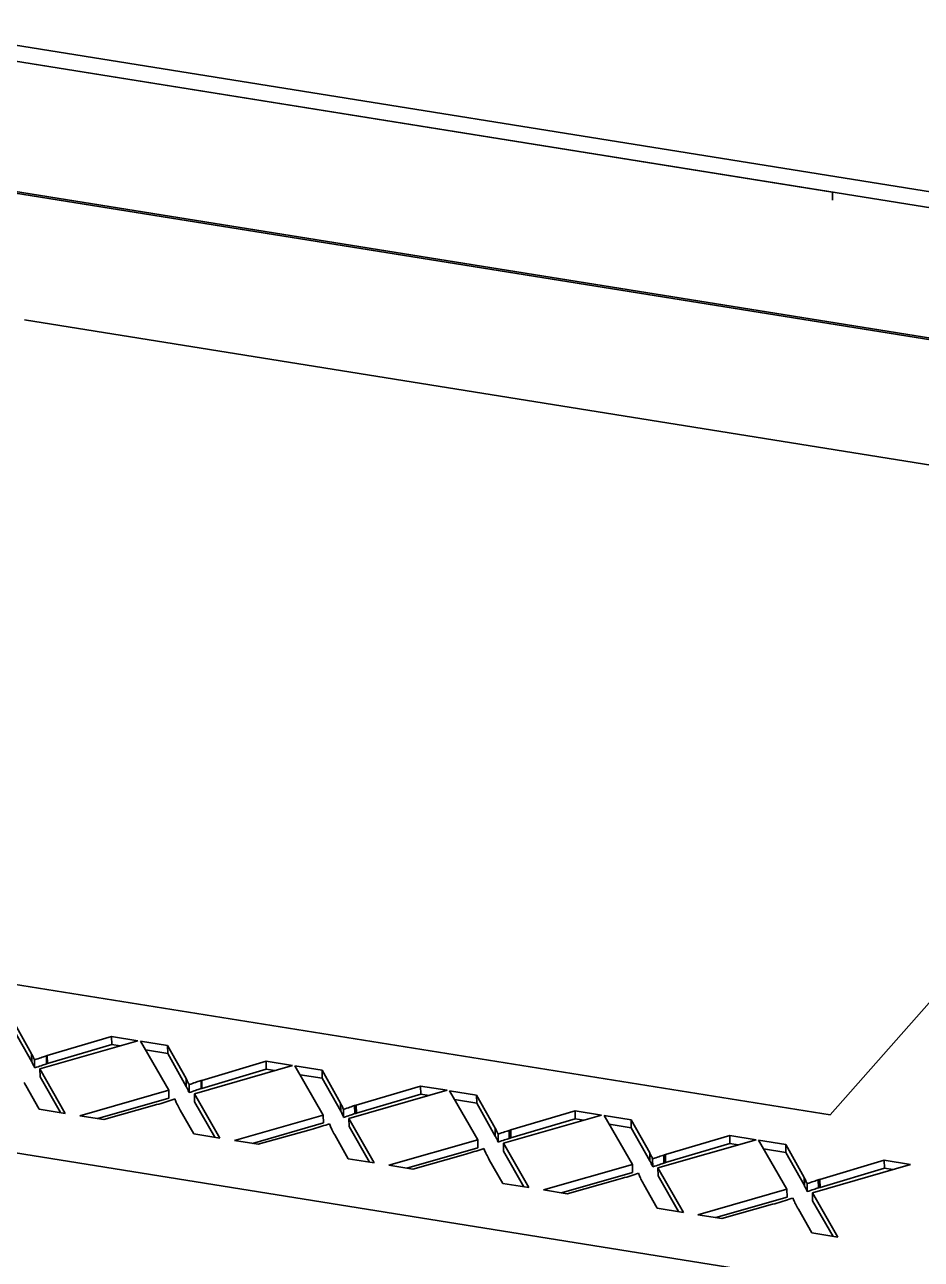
# Model space of a CAD drawing. Extents: x -1051 to 2563, y -231 to 775.
# Drawn here: x -279.89 to -274.86, y 553.15 to 560.08 of the extents above; entities that cross this region are included whole.
import ezdxf

# ---------------------------------------------------------------- set-up
doc = ezdxf.new("R2010")
doc.units = 0

msp = doc.modelspace()

# ---------------------------------------------------------------- linework, layer by layer
at = {"color": 7, "lineweight": 35, "ltscale": 0.282774}
for p, q in [((-280.6603, 560.0793), (-269.4918, 558.2898)), ((-274.2374, 552.8325), (-285.4059, 554.6219))]:
    msp.add_line(p, q, dxfattribs=at)
at = {"color": 7, "lineweight": 35, "ltscale": 0.282773}
msp.add_line((-269.4904, 558.2001), (-280.6589, 559.9895), dxfattribs=at)
at = {"color": 7, "lineweight": 35, "ltscale": 0.134317}
msp.add_line((-275.3539, 559.1395), (-280.6589, 559.9895), dxfattribs=at)
at = {"color": 7, "lineweight": 35, "ltscale": 0.353467}
for p, q in [((-282.6029, 559.5692), (-268.6422, 557.3325)), ((-282.6027, 559.5602), (-268.6421, 557.3235))]:
    msp.add_line(p, q, dxfattribs=at)
at = {"color": 7, "lineweight": 35, "ltscale": 0.001123}
for p, q in [((-275.3539, 559.1395), (-275.3532, 559.0946)), ((-279.3997, 554.3993), (-279.399, 554.3544)), ((-278.5325, 554.2604), (-278.5318, 554.2155)), ((-279.0787, 554.0979), (-279.078, 554.053)), ((-278.9654, 554.1294), (-278.9647, 554.0845)), ((-278.8979, 554.152), (-278.8972, 554.1071)), ((-278.8935, 554.1534), (-278.8928, 554.1085)), ((-278.1143, 554.0247), (-278.1136, 553.9797)), ((-277.351, 554.071), (-277.3503, 554.0261)), ((-278.0981, 553.9905), (-278.0974, 553.9456)), ((-278.0307, 554.0131), (-278.03, 553.9681)), ((-278.0263, 554.0144), (-278.0256, 553.9695)), ((-278.0678, 553.9395), (-278.067, 553.8945)), ((-276.4838, 553.9321), (-276.4831, 553.8872)), ((-277.1686, 553.8725), (-277.1679, 553.8276)), ((-277.1591, 553.8755), (-277.1584, 553.8306)), ((-275.9308, 553.8435), (-275.9301, 553.7986)), ((-277.2005, 553.8005), (-277.1998, 553.7556)), ((-276.3799, 553.7468), (-276.3792, 553.7018)), ((-276.477, 553.681), (-276.4763, 553.6361)), ((-276.3014, 553.7335), (-276.3007, 553.6886)), ((-275.0636, 553.7046), (-275.0629, 553.6597)), ((-275.6098, 553.5421), (-275.6091, 553.4972)), ((-275.4965, 553.5736), (-275.4958, 553.5287)), ((-275.4341, 553.5946), (-275.4334, 553.5497)), ((-275.4291, 553.5962), (-275.4284, 553.5513))]:
    msp.add_line(p, q, dxfattribs=at)
at = {"color": 7, "lineweight": 35, "ltscale": 0.187622}
msp.add_line((-279.8889, 558.422), (-272.4785, 557.2347), dxfattribs=at)
at = {"color": 7, "lineweight": 35, "ltscale": 0.110498}
msp.add_line((-272.4439, 557.274), (-275.3679, 553.9594), dxfattribs=at)
at = {"color": 7, "lineweight": 35, "ltscale": 0.188516}
msp.add_line((-275.3679, 553.9594), (-282.8135, 555.1523), dxfattribs=at)
at = {"color": 7, "lineweight": 35, "ltscale": 0.005312}
for p, q in [((-279.9527, 554.4879), (-279.8488, 554.3026)), ((-279.0854, 554.3489), (-278.9816, 554.1636)), ((-279.0847, 554.3041), (-278.9809, 554.1187)), ((-278.2175, 554.1651), (-278.1136, 553.9797)), ((-277.351, 554.071), (-277.2471, 553.8857)), ((-276.4838, 553.9321), (-276.3799, 553.7468)), ((-276.4831, 553.8872), (-276.3792, 553.7018)), ((-275.6165, 553.7932), (-275.5127, 553.6078)), ((-275.6158, 553.7483), (-275.512, 553.5629))]:
    msp.add_line(p, q, dxfattribs=at)
at = {"color": 7, "lineweight": 35, "ltscale": 0.005311}
for p, q in [((-279.952, 554.443), (-279.8481, 554.2577)), ((-277.3503, 554.0261), (-277.2464, 553.8408))]:
    msp.add_line(p, q, dxfattribs=at)
at = {"color": 7, "lineweight": 35, "ltscale": 0.014319}
for p, q in [((-279.2518, 554.3756), (-279.8022, 554.2173)), ((-278.3846, 554.2366), (-278.935, 554.0784)), ((-277.5173, 554.0977), (-278.0678, 553.9395)), ((-275.7829, 553.8198), (-276.3333, 553.6616)), ((-274.9156, 553.6808), (-275.4661, 553.5226))]:
    msp.add_line(p, q, dxfattribs=at)
at = {"color": 7, "lineweight": 35, "ltscale": 0.009414}
for p, q in [((-279.7607, 554.2923), (-279.3997, 554.3993)), ((-278.8935, 554.1534), (-278.5325, 554.2604)), ((-278.8928, 554.1085), (-278.5318, 554.2155)), ((-278.0263, 554.0144), (-277.6653, 554.1214)), ((-278.0256, 553.9695), (-277.6646, 554.0765)), ((-277.1584, 553.8306), (-276.7973, 553.9376)), ((-276.2918, 553.7365), (-275.9308, 553.8435)), ((-276.2911, 553.6917), (-275.9301, 553.7986)), ((-275.4239, 553.5527), (-275.0629, 553.6597))]:
    msp.add_line(p, q, dxfattribs=at)
at = {"color": 7, "lineweight": 35, "ltscale": 0.003745}
for p, q in [((-279.3997, 554.3993), (-279.2518, 554.3756)), ((-278.5325, 554.2604), (-278.3846, 554.2366)), ((-277.6653, 554.1214), (-277.5173, 554.0977)), ((-275.0636, 553.7046), (-274.9156, 553.6808))]:
    msp.add_line(p, q, dxfattribs=at)
at = {"color": 7, "lineweight": 35, "ltscale": 0.007953}
for p, q in [((-279.0787, 554.0979), (-279.2378, 554.3734)), ((-278.2115, 553.9589), (-278.3706, 554.2344)), ((-275.6098, 553.5421), (-275.7689, 553.8176))]:
    msp.add_line(p, q, dxfattribs=at)
at = {"color": 7, "lineweight": 35, "ltscale": 0.003858}
for p, q in [((-279.2378, 554.3734), (-279.0854, 554.3489)), ((-278.3706, 554.2344), (-278.2182, 554.21)), ((-277.5034, 554.0955), (-277.351, 554.071)), ((-276.6361, 553.9565), (-276.4838, 553.9321)), ((-275.7689, 553.8176), (-275.6165, 553.7932))]:
    msp.add_line(p, q, dxfattribs=at)
at = {"color": 7, "lineweight": 35, "ltscale": 9.11098e-05}
for p, q in [((-279.8488, 554.3026), (-279.8471, 554.2993)), ((-279.8471, 554.2993), (-279.8454, 554.2961)), ((-279.8481, 554.2577), (-279.8464, 554.2545)), ((-279.8464, 554.2545), (-279.8447, 554.2512)), ((-278.9799, 554.1604), (-278.9782, 554.1572)), ((-277.2454, 553.8825), (-277.2437, 553.8793)), ((-276.3799, 553.7468), (-276.3782, 553.7435)), ((-276.3782, 553.7435), (-276.3765, 553.7403)), ((-276.3775, 553.6987), (-276.3758, 553.6954)), ((-275.511, 553.6046), (-275.5093, 553.6014)), ((-275.512, 553.5629), (-275.5103, 553.5597)), ((-275.5103, 553.5597), (-275.5086, 553.5565))]:
    msp.add_line(p, q, dxfattribs=at)
at = {"color": 7, "lineweight": 35, "ltscale": 0.001122}
for p, q in [((-279.8488, 554.3026), (-279.8481, 554.2577)), ((-279.0854, 554.3489), (-279.0847, 554.3041)), ((-279.8326, 554.2683), (-279.8319, 554.2234)), ((-279.7652, 554.2909), (-279.7645, 554.246)), ((-279.7607, 554.2923), (-279.76, 554.2474)), ((-279.8022, 554.2173), (-279.8015, 554.1725)), ((-278.9816, 554.1636), (-278.9809, 554.1187)), ((-278.2182, 554.21), (-278.2175, 554.1651)), ((-277.6653, 554.1214), (-277.6646, 554.0765)), ((-278.935, 554.0784), (-278.9343, 554.0335)), ((-278.2115, 553.9589), (-278.2108, 553.9141)), ((-278.0358, 554.0114), (-278.0351, 553.9666)), ((-276.798, 553.9824), (-276.7973, 553.9376)), ((-277.2471, 553.8857), (-277.2464, 553.8408)), ((-277.3442, 553.8199), (-277.3435, 553.7751)), ((-277.2309, 553.8515), (-277.2302, 553.8066)), ((-277.1635, 553.8741), (-277.1628, 553.8292)), ((-275.6165, 553.7932), (-275.6158, 553.7483)), ((-276.3637, 553.7125), (-276.363, 553.6677)), ((-276.2963, 553.7351), (-276.2956, 553.6902)), ((-276.2918, 553.7365), (-276.2911, 553.6917)), ((-276.3333, 553.6616), (-276.3326, 553.6167)), ((-275.5127, 553.6078), (-275.512, 553.5629)), ((-275.4246, 553.5975), (-275.4239, 553.5527)), ((-275.4661, 553.5226), (-275.4654, 553.4777))]:
    msp.add_line(p, q, dxfattribs=at)
at = {"color": 7, "lineweight": 35, "ltscale": 9.21232e-05}
for p, q in [((-279.8454, 554.2961), (-279.8438, 554.2928)), ((-279.8447, 554.2512), (-279.8431, 554.2479)), ((-278.1126, 554.0215), (-278.111, 554.0182)), ((-277.2437, 553.8793), (-277.2421, 553.876)), ((-277.243, 553.8344), (-277.2414, 553.8311)), ((-276.3765, 553.7403), (-276.3749, 553.737)), ((-276.3758, 553.6954), (-276.3742, 553.6921)), ((-275.5093, 553.6014), (-275.5077, 553.5981)), ((-275.5086, 553.5565), (-275.507, 553.5532))]:
    msp.add_line(p, q, dxfattribs=at)
at = {"color": 7, "lineweight": 35, "ltscale": 0.009413}
for p, q in [((-279.76, 554.2474), (-279.399, 554.3544)), ((-277.1591, 553.8755), (-276.798, 553.9824))]:
    msp.add_line(p, q, dxfattribs=at)
at = {"color": 7, "lineweight": 35, "ltscale": 0.001195}
for p, q in [((-279.399, 554.3544), (-279.3518, 554.3468)), ((-278.5318, 554.2155), (-278.4846, 554.2079)), ((-277.6646, 554.0765), (-277.6173, 554.069)), ((-276.7973, 553.9376), (-276.7501, 553.93)), ((-275.9301, 553.7986), (-275.8829, 553.791)), ((-275.0629, 553.6597), (-275.0157, 553.6521))]:
    msp.add_line(p, q, dxfattribs=at)
at = {"color": 7, "lineweight": 35, "ltscale": 0.003154}
for p, q in [((-279.2093, 554.324), (-279.0847, 554.3041)), ((-278.3421, 554.1851), (-278.2175, 554.1651)), ((-277.4749, 554.0461), (-277.3503, 554.0261)), ((-276.6076, 553.9072), (-276.4831, 553.8872)), ((-275.7404, 553.7682), (-275.6158, 553.7483))]:
    msp.add_line(p, q, dxfattribs=at)
at = {"color": 7, "lineweight": 35, "ltscale": 9.34904e-05}
for p, q in [((-279.8438, 554.2928), (-279.8421, 554.2894)), ((-279.8431, 554.2479), (-279.8414, 554.2446)), ((-279.8421, 554.2894), (-279.8405, 554.2861)), ((-278.9742, 554.1056), (-278.9726, 554.1022)), ((-278.1077, 554.0115), (-278.106, 554.0082)), ((-277.2421, 553.876), (-277.2404, 553.8726)), ((-277.2414, 553.8311), (-277.2397, 553.8277)), ((-276.3749, 553.737), (-276.3732, 553.7336)), ((-276.3742, 553.6921), (-276.3725, 553.6888)), ((-275.5077, 553.5981), (-275.506, 553.5947)), ((-275.507, 553.5532), (-275.5053, 553.5498))]:
    msp.add_line(p, q, dxfattribs=at)
at = {"color": 7, "lineweight": 35, "ltscale": 9.48626e-05}
for p, q in [((-279.8414, 554.2446), (-279.8398, 554.2411)), ((-278.9749, 554.1505), (-278.9733, 554.1471)), ((-278.107, 553.9667), (-278.1053, 553.9633))]:
    msp.add_line(p, q, dxfattribs=at)
at = {"color": 7, "lineweight": 35, "ltscale": 9.5596e-05}
for p, q in [((-279.8405, 554.2861), (-279.8389, 554.2826)), ((-278.9709, 554.0988), (-278.9694, 554.0953)), ((-278.1044, 554.0047), (-278.1028, 554.0012)), ((-277.2372, 553.8658), (-277.2356, 553.8623)), ((-277.2365, 553.8209), (-277.2349, 553.8174)), ((-276.37, 553.7268), (-276.3684, 553.7233)), ((-276.3693, 553.6819), (-276.3677, 553.6785)), ((-275.5021, 553.543), (-275.5005, 553.5395))]:
    msp.add_line(p, q, dxfattribs=at)
at = {"color": 7, "lineweight": 35, "ltscale": 9.42099e-05}
for p, q in [((-279.8398, 554.2411), (-279.8382, 554.2377)), ((-278.9733, 554.1471), (-278.9717, 554.1437))]:
    msp.add_line(p, q, dxfattribs=at)
at = {"color": 7, "lineweight": 35, "ltscale": 9.59152e-05}
for p, q in [((-279.8389, 554.2826), (-279.8373, 554.2791)), ((-279.8382, 554.2377), (-279.8366, 554.2343)), ((-278.9726, 554.1022), (-278.9709, 554.0988)), ((-278.106, 554.0082), (-278.1044, 554.0047)), ((-277.2381, 553.8243), (-277.2365, 553.8209)), ((-276.3716, 553.7303), (-276.37, 553.7268)), ((-275.5037, 553.5464), (-275.5021, 553.543))]:
    msp.add_line(p, q, dxfattribs=at)
at = {"color": 7, "lineweight": 35, "ltscale": 9.69864e-05}
for p, q in [((-279.8373, 554.2791), (-279.8357, 554.2756)), ((-279.8366, 554.2343), (-279.835, 554.2307)), ((-278.9701, 554.1401), (-278.9685, 554.1366)), ((-278.9694, 554.0953), (-278.9678, 554.0917)), ((-278.1037, 553.9598), (-278.1021, 553.9563)), ((-278.1028, 554.0012), (-278.1013, 553.9977)), ((-278.1021, 553.9563), (-278.1006, 553.9528)), ((-277.2356, 553.8623), (-277.234, 553.8588)), ((-277.2349, 553.8174), (-277.2333, 553.8138)), ((-276.3684, 553.7233), (-276.3668, 553.7198)), ((-276.3677, 553.6785), (-276.3661, 553.6749)), ((-275.5028, 553.5879), (-275.5012, 553.5844)), ((-275.5012, 553.5844), (-275.4996, 553.5808)), ((-275.5005, 553.5395), (-275.4989, 553.5359)), ((-275.4996, 553.5808), (-275.498, 553.5773))]:
    msp.add_line(p, q, dxfattribs=at)
at = {"color": 7, "lineweight": 35, "ltscale": 9.80756e-05}
for p, q in [((-279.8357, 554.2756), (-279.8341, 554.272)), ((-279.835, 554.2307), (-279.8334, 554.2271)), ((-278.9678, 554.0917), (-278.9662, 554.0881)), ((-278.1013, 553.9977), (-278.0997, 553.9941)), ((-278.0997, 553.9941), (-278.0981, 553.9905)), ((-277.2333, 553.8138), (-277.2318, 553.8102)), ((-277.2325, 553.8551), (-277.2309, 553.8515)), ((-277.2318, 553.8102), (-277.2302, 553.8066)), ((-276.3645, 553.6713), (-276.363, 553.6677))]:
    msp.add_line(p, q, dxfattribs=at)
at = {"color": 7, "lineweight": 35, "ltscale": 9.94781e-05}
for p, q in [((-279.8341, 554.272), (-279.8326, 554.2683)), ((-279.8334, 554.2271), (-279.8319, 554.2234)), ((-278.9669, 554.1331), (-278.9654, 554.1294)), ((-278.9662, 554.0881), (-278.9647, 554.0845)), ((-278.099, 553.9492), (-278.0974, 553.9456)), ((-277.234, 553.8588), (-277.2325, 553.8551)), ((-275.498, 553.5773), (-275.4965, 553.5736)), ((-275.4973, 553.5323), (-275.4958, 553.5287))]:
    msp.add_line(p, q, dxfattribs=at)
at = {"color": 7, "lineweight": 35, "ltscale": 0.000262266}
for p, q in [((-279.8326, 554.2683), (-279.8227, 554.2717)), ((-279.8319, 554.2234), (-279.822, 554.2269)), ((-278.9654, 554.1294), (-278.9554, 554.1328)), ((-278.9647, 554.0845), (-278.9547, 554.0879)), ((-278.0974, 553.9456), (-278.0875, 553.949)), ((-277.2309, 553.8515), (-277.221, 553.8549)), ((-276.3637, 553.7125), (-276.3538, 553.7159))]:
    msp.add_line(p, q, dxfattribs=at)
at = {"color": 7, "lineweight": 35, "ltscale": 0.00024513}
msp.add_line((-279.8227, 554.2717), (-279.8134, 554.2749), dxfattribs=at)
at = {"color": 7, "lineweight": 35, "ltscale": 0.000245852}
for p, q in [((-279.822, 554.2269), (-279.8127, 554.23)), ((-278.9554, 554.1328), (-278.9461, 554.136)), ((-278.9547, 554.0879), (-278.9454, 554.0911)), ((-278.0875, 553.949), (-278.0782, 553.9521)), ((-277.221, 553.8549), (-277.2117, 553.8581)), ((-276.3538, 553.7159), (-276.3445, 553.7191)), ((-276.3531, 553.6711), (-276.3438, 553.6743)), ((-275.4866, 553.577), (-275.4773, 553.5802)), ((-275.4859, 553.5321), (-275.4766, 553.5353))]:
    msp.add_line(p, q, dxfattribs=at)
at = {"color": 7, "lineweight": 35, "ltscale": 0.000229934}
for p, q in [((-279.8134, 554.2749), (-279.8047, 554.2779)), ((-279.8127, 554.23), (-279.804, 554.233)), ((-278.9454, 554.0911), (-278.9367, 554.0941)), ((-277.2117, 553.8581), (-277.203, 553.8611)), ((-276.3445, 553.7191), (-276.3358, 553.7221)), ((-276.3438, 553.6743), (-276.3351, 553.6772)), ((-275.4766, 553.5353), (-275.4679, 553.5383))]:
    msp.add_line(p, q, dxfattribs=at)
at = {"color": 7, "lineweight": 35, "ltscale": 0.000214243}
msp.add_line((-279.8047, 554.2779), (-279.7966, 554.2806), dxfattribs=at)
at = {"color": 7, "lineweight": 35, "ltscale": 0.000213035}
for p, q in [((-279.804, 554.233), (-279.7959, 554.2357)), ((-277.203, 553.8611), (-277.1949, 553.8638)), ((-276.3351, 553.6772), (-276.327, 553.6799))]:
    msp.add_line(p, q, dxfattribs=at)
at = {"color": 7, "lineweight": 35, "ltscale": 0.000197112}
for p, q in [((-279.7966, 554.2806), (-279.7891, 554.2831)), ((-278.9294, 554.1417), (-278.9219, 554.1442)), ((-278.9286, 554.0968), (-278.9212, 554.0993)), ((-278.0621, 554.0027), (-278.0547, 554.0052)), ((-278.0614, 553.9578), (-278.054, 553.9603))]:
    msp.add_line(p, q, dxfattribs=at)
at = {"color": 7, "lineweight": 35, "ltscale": 0.000197601}
msp.add_line((-279.7959, 554.2357), (-279.7884, 554.2383), dxfattribs=at)
at = {"color": 7, "lineweight": 35, "ltscale": 0.000181432}
for p, q in [((-279.7891, 554.2831), (-279.7822, 554.2854)), ((-279.7884, 554.2383), (-279.7815, 554.2405)), ((-278.9212, 554.0993), (-278.9143, 554.1016))]:
    msp.add_line(p, q, dxfattribs=at)
at = {"color": 7, "lineweight": 35, "ltscale": 0.000164783}
msp.add_line((-279.7822, 554.2854), (-279.7759, 554.2875), dxfattribs=at)
at = {"color": 7, "lineweight": 35, "ltscale": 0.000165507}
for p, q in [((-279.7815, 554.2405), (-279.7752, 554.2426)), ((-278.915, 554.1465), (-278.9087, 554.1486)), ((-278.9143, 554.1016), (-278.908, 554.1036)), ((-278.0471, 553.9626), (-278.0408, 553.9647)), ((-276.3133, 553.7296), (-276.307, 553.7317)), ((-275.4461, 553.5907), (-275.4398, 553.5928)), ((-275.4454, 553.5458), (-275.4391, 553.5479))]:
    msp.add_line(p, q, dxfattribs=at)
at = {"color": 7, "lineweight": 35, "ltscale": 0.000149107}
for p, q in [((-279.7759, 554.2875), (-279.7703, 554.2893)), ((-278.9087, 554.1486), (-278.903, 554.1504)), ((-278.908, 554.1036), (-278.9023, 554.1055)), ((-278.0415, 554.0096), (-278.0358, 554.0114)), ((-278.0408, 553.9647), (-278.0351, 553.9666)), ((-277.1736, 553.8257), (-277.1679, 553.8276)), ((-276.307, 553.7317), (-276.3014, 553.7335)), ((-276.3063, 553.6868), (-276.3007, 553.6886)), ((-275.4398, 553.5928), (-275.4341, 553.5946)), ((-275.4391, 553.5479), (-275.4334, 553.5497))]:
    msp.add_line(p, q, dxfattribs=at)
at = {"color": 7, "lineweight": 35, "ltscale": 0.000148381}
msp.add_line((-279.7752, 554.2426), (-279.7696, 554.2444), dxfattribs=at)
at = {"color": 7, "lineweight": 35, "ltscale": 0.000133445}
for p, q in [((-279.7703, 554.2893), (-279.7652, 554.2909)), ((-279.7696, 554.2444), (-279.7645, 554.246))]:
    msp.add_line(p, q, dxfattribs=at)
at = {"color": 7, "lineweight": 35, "ltscale": 0.000116787}
for p, q in [((-279.7652, 554.2909), (-279.7607, 554.2923)), ((-279.7645, 554.246), (-279.76, 554.2474)), ((-278.8979, 554.152), (-278.8935, 554.1534)), ((-278.8972, 554.1071), (-278.8928, 554.1085)), ((-277.1635, 553.8741), (-277.1591, 553.8755)), ((-276.2963, 553.7351), (-276.2918, 553.7365)), ((-276.2956, 553.6902), (-276.2911, 553.6917))]:
    msp.add_line(p, q, dxfattribs=at)
at = {"color": 7, "lineweight": 35, "ltscale": 0.007177}
for p, q in [((-279.8022, 554.2173), (-279.6598, 553.9681)), ((-278.935, 554.0784), (-278.7926, 553.8291)), ((-278.0678, 553.9395), (-277.9254, 553.6902)), ((-277.2005, 553.8005), (-277.0581, 553.5513)), ((-276.3333, 553.6616), (-276.1909, 553.4123)), ((-275.4661, 553.5226), (-275.3237, 553.2733))]:
    msp.add_line(p, q, dxfattribs=at)
at = {"color": 7, "lineweight": 35, "ltscale": 0.005759}
for p, q in [((-279.8015, 554.1725), (-279.6873, 553.9725)), ((-276.3326, 553.6167), (-276.2184, 553.4167))]:
    msp.add_line(p, q, dxfattribs=at)
at = {"color": 7, "lineweight": 35, "ltscale": 8.97581e-05}
for p, q in [((-278.9816, 554.1636), (-278.9799, 554.1604)), ((-277.2471, 553.8857), (-277.2454, 553.8825)), ((-277.2464, 553.8408), (-277.2447, 553.8376)), ((-276.3792, 553.7018), (-276.3775, 553.6987)), ((-275.5127, 553.6078), (-275.511, 553.6046))]:
    msp.add_line(p, q, dxfattribs=at)
at = {"color": 7, "lineweight": 35, "ltscale": 9.24669e-05}
for p, q in [((-278.9782, 554.1572), (-278.9765, 554.1539)), ((-278.9775, 554.1122), (-278.9758, 554.1089)), ((-278.111, 554.0182), (-278.1093, 554.0149)), ((-278.1103, 553.9733), (-278.1086, 553.97)), ((-277.2447, 553.8376), (-277.243, 553.8344))]:
    msp.add_line(p, q, dxfattribs=at)
at = {"color": 7, "lineweight": 35, "ltscale": 0.00531}
msp.add_line((-278.2182, 554.21), (-278.1143, 554.0247), dxfattribs=at)
at = {"color": 7, "lineweight": 35, "ltscale": 0.000219201}
for p, q in [((-279.8861, 554.133), (-279.8903, 554.1407)), ((-279.0189, 553.9941), (-279.0231, 554.0018))]:
    msp.add_line(p, q, dxfattribs=at)
at = {"color": 7, "lineweight": 35, "ltscale": 0.00023224}
msp.add_line((-279.8816, 554.1249), (-279.8861, 554.133), dxfattribs=at)
at = {"color": 7, "lineweight": 35, "ltscale": 0.003825}
for p, q in [((-279.8065, 553.9916), (-279.8816, 554.1249)), ((-278.9392, 553.8527), (-279.0143, 553.986)), ((-276.3376, 553.4358), (-276.4127, 553.5691)), ((-275.4703, 553.2969), (-275.5455, 553.4302))]:
    msp.add_line(p, q, dxfattribs=at)
at = {"color": 7, "lineweight": 35, "ltscale": 0.012982}
for p, q in [((-279.5779, 553.955), (-279.0787, 554.0979)), ((-276.9762, 553.5381), (-276.477, 553.681)), ((-276.109, 553.3992), (-275.6098, 553.5421))]:
    msp.add_line(p, q, dxfattribs=at)
at = {"color": 7, "lineweight": 35, "ltscale": 9.14637e-05}
msp.add_line((-278.9809, 554.1187), (-278.9792, 554.1155), dxfattribs=at)
at = {"color": 7, "lineweight": 35, "ltscale": 9.07609e-05}
for p, q in [((-278.9792, 554.1155), (-278.9775, 554.1122)), ((-278.1119, 553.9766), (-278.1103, 553.9733))]:
    msp.add_line(p, q, dxfattribs=at)
at = {"color": 7, "lineweight": 35, "ltscale": 9.31568e-05}
for p, q in [((-278.9765, 554.1539), (-278.9749, 554.1505)), ((-278.9758, 554.1089), (-278.9742, 554.1056)), ((-278.1093, 554.0149), (-278.1077, 554.0115)), ((-278.1086, 553.97), (-278.107, 553.9667)), ((-277.2397, 553.8277), (-277.2381, 553.8243)), ((-276.3732, 553.7336), (-276.3716, 553.7303)), ((-275.5053, 553.5498), (-275.5037, 553.5464))]:
    msp.add_line(p, q, dxfattribs=at)
at = {"color": 7, "lineweight": 35, "ltscale": 9.7301e-05}
msp.add_line((-278.9717, 554.1437), (-278.9701, 554.1401), dxfattribs=at)
at = {"color": 7, "lineweight": 35, "ltscale": 9.66768e-05}
for p, q in [((-278.9685, 554.1366), (-278.9669, 554.1331)), ((-278.1006, 553.9528), (-278.099, 553.9492))]:
    msp.add_line(p, q, dxfattribs=at)
at = {"color": 7, "lineweight": 35, "ltscale": 0.000229442}
for p, q in [((-278.9461, 554.136), (-278.9374, 554.1389)), ((-278.0789, 553.9971), (-278.0702, 554)), ((-278.0782, 553.9521), (-278.0695, 553.9551)), ((-277.211, 553.8132), (-277.2023, 553.8162)), ((-275.4773, 553.5802), (-275.4686, 553.5831))]:
    msp.add_line(p, q, dxfattribs=at)
at = {"color": 7, "lineweight": 35, "ltscale": 0.000213521}
for p, q in [((-278.9374, 554.1389), (-278.9294, 554.1417)), ((-278.9367, 554.0941), (-278.9286, 554.0968)), ((-278.0702, 554), (-278.0621, 554.0027)), ((-278.0695, 553.9551), (-278.0614, 553.9578)), ((-277.2023, 553.8162), (-277.1942, 553.8189)), ((-276.3358, 553.7221), (-276.3277, 553.7249)), ((-275.4686, 553.5831), (-275.4605, 553.5859)), ((-275.4679, 553.5383), (-275.4598, 553.541))]:
    msp.add_line(p, q, dxfattribs=at)
at = {"color": 7, "lineweight": 35, "ltscale": 0.000181913}
for p, q in [((-278.9219, 554.1442), (-278.915, 554.1465)), ((-278.0547, 554.0052), (-278.0478, 554.0076)), ((-278.054, 553.9603), (-278.0471, 553.9626))]:
    msp.add_line(p, q, dxfattribs=at)
at = {"color": 7, "lineweight": 35, "ltscale": 0.000132716}
for p, q in [((-278.903, 554.1504), (-278.8979, 554.152)), ((-278.9023, 554.1055), (-278.8972, 554.1071)), ((-278.0351, 553.9666), (-278.03, 553.9681)), ((-277.1686, 553.8725), (-277.1635, 553.8741)), ((-276.3014, 553.7335), (-276.2963, 553.7351)), ((-275.4341, 553.5946), (-275.4291, 553.5962)), ((-275.4334, 553.5497), (-275.4284, 553.5513))]:
    msp.add_line(p, q, dxfattribs=at)
at = {"color": 7, "lineweight": 35, "ltscale": 0.007954}
for p, q in [((-277.3442, 553.8199), (-277.5034, 554.0955)), ((-276.477, 553.681), (-276.6361, 553.9565))]:
    msp.add_line(p, q, dxfattribs=at)
at = {"color": 7, "lineweight": 35, "ltscale": 0.010374}
for p, q in [((-279.4769, 553.9388), (-279.078, 554.053)), ((-278.6097, 553.7998), (-278.2108, 553.9141)), ((-277.7425, 553.6609), (-277.3435, 553.7751)), ((-276.8752, 553.522), (-276.4763, 553.6361)), ((-276.008, 553.383), (-275.6091, 553.4972))]:
    msp.add_line(p, q, dxfattribs=at)
at = {"color": 7, "lineweight": 35, "ltscale": 0.000329491}
msp.add_line((-279.147, 554.017), (-279.1597, 554.0134), dxfattribs=at)
at = {"color": 7, "lineweight": 35, "ltscale": 0.000323616}
for p, q in [((-279.1345, 554.0205), (-279.147, 554.017)), ((-276.5328, 553.6037), (-276.5453, 553.6002)), ((-275.6656, 553.4647), (-275.6781, 553.4612))]:
    msp.add_line(p, q, dxfattribs=at)
at = {"color": 7, "lineweight": 35, "ltscale": 0.000317749}
for p, q in [((-279.1223, 554.024), (-279.1345, 554.0205)), ((-278.2551, 553.8851), (-278.2673, 553.8816))]:
    msp.add_line(p, q, dxfattribs=at)
at = {"color": 7, "lineweight": 35, "ltscale": 0.000310868}
msp.add_line((-279.1104, 554.0276), (-279.1223, 554.024), dxfattribs=at)
at = {"color": 7, "lineweight": 35, "ltscale": 0.000304584}
for p, q in [((-279.0988, 554.0312), (-279.1104, 554.0276)), ((-278.2315, 553.8922), (-278.2432, 553.8887)), ((-277.3643, 553.7533), (-277.3759, 553.7498)), ((-276.4971, 553.6143), (-276.5087, 553.6108))]:
    msp.add_line(p, q, dxfattribs=at)
at = {"color": 7, "lineweight": 35, "ltscale": 0.000298749}
msp.add_line((-279.0873, 554.0347), (-279.0988, 554.0312), dxfattribs=at)
at = {"color": 7, "lineweight": 35, "ltscale": 0.000291739}
msp.add_line((-279.0762, 554.0382), (-279.0873, 554.0347), dxfattribs=at)
at = {"color": 7, "lineweight": 35, "ltscale": 0.000285661}
for p, q in [((-279.0653, 554.0417), (-279.0762, 554.0382)), ((-278.1981, 553.9028), (-278.209, 553.8993)), ((-277.3309, 553.7639), (-277.3418, 553.7604)), ((-276.4637, 553.6249), (-276.4745, 553.6214)), ((-275.5965, 553.486), (-275.6073, 553.4824))]:
    msp.add_line(p, q, dxfattribs=at)
at = {"color": 7, "lineweight": 35, "ltscale": 0.000279141}
for p, q in [((-279.0547, 554.0453), (-279.0653, 554.0417)), ((-278.1875, 553.9064), (-278.1981, 553.9028))]:
    msp.add_line(p, q, dxfattribs=at)
at = {"color": 7, "lineweight": 35, "ltscale": 0.000273359}
for p, q in [((-279.0444, 554.0488), (-279.0547, 554.0453)), ((-278.1772, 553.9099), (-278.1875, 553.9064)), ((-277.3099, 553.7709), (-277.3203, 553.7674)), ((-275.5755, 553.493), (-275.5858, 553.4895))]:
    msp.add_line(p, q, dxfattribs=at)
at = {"color": 7, "lineweight": 35, "ltscale": 0.000117495}
msp.add_line((-279.0429, 554.0444), (-279.0444, 554.0488), dxfattribs=at)
at = {"color": 7, "lineweight": 35, "ltscale": 0.000130105}
for p, q in [((-279.0411, 554.0395), (-279.0429, 554.0444)), ((-278.1739, 553.9005), (-278.1757, 553.9054)), ((-277.3067, 553.7616), (-277.3085, 553.7665)), ((-276.4395, 553.6226), (-276.4413, 553.6275))]:
    msp.add_line(p, q, dxfattribs=at)
at = {"color": 7, "lineweight": 35, "ltscale": 0.000143378}
for p, q in [((-279.0389, 554.0342), (-279.0411, 554.0395)), ((-277.3045, 553.7563), (-277.3067, 553.7616))]:
    msp.add_line(p, q, dxfattribs=at)
at = {"color": 7, "lineweight": 35, "ltscale": 0.000154779}
for p, q in [((-279.0365, 554.0285), (-279.0389, 554.0342)), ((-278.1693, 553.8896), (-278.1717, 553.8953)), ((-277.302, 553.7506), (-277.3045, 553.7563))]:
    msp.add_line(p, q, dxfattribs=at)
at = {"color": 7, "lineweight": 35, "ltscale": 0.000166896}
for p, q in [((-279.0336, 554.0225), (-279.0365, 554.0285)), ((-275.5647, 553.4667), (-275.5676, 553.4727))]:
    msp.add_line(p, q, dxfattribs=at)
at = {"color": 7, "lineweight": 35, "ltscale": 0.000181528}
for p, q in [((-279.0305, 554.0159), (-279.0336, 554.0225)), ((-275.5616, 553.4601), (-275.5647, 553.4667))]:
    msp.add_line(p, q, dxfattribs=at)
at = {"color": 7, "lineweight": 35, "ltscale": 0.005757}
for p, q in [((-278.9343, 554.0335), (-278.82, 553.8336)), ((-278.067, 553.8945), (-277.9528, 553.6946)), ((-277.1998, 553.7556), (-277.0856, 553.5557)), ((-275.4654, 553.4777), (-275.3511, 553.2778))]:
    msp.add_line(p, q, dxfattribs=at)
at = {"color": 7, "lineweight": 35, "ltscale": 9.01173e-05}
for p, q in [((-278.1143, 554.0247), (-278.1126, 554.0215)), ((-278.1136, 553.9797), (-278.1119, 553.9766))]:
    msp.add_line(p, q, dxfattribs=at)
at = {"color": 7, "lineweight": 35, "ltscale": 0.003713}
for p, q in [((-279.6598, 553.9681), (-279.8065, 553.9916)), ((-277.9254, 553.6902), (-278.072, 553.7137)), ((-276.1909, 553.4123), (-276.3376, 553.4358))]:
    msp.add_line(p, q, dxfattribs=at)
at = {"color": 7, "lineweight": 35, "ltscale": 0.003392}
msp.add_line((-279.4439, 553.9335), (-279.5779, 553.955), dxfattribs=at)
at = {"color": 7, "lineweight": 35, "ltscale": 0.007383}
for p, q in [((-279.1597, 554.0134), (-279.4439, 553.9335)), ((-278.2924, 553.8745), (-278.5767, 553.7946)), ((-275.6908, 553.4576), (-275.9751, 553.3777))]:
    msp.add_line(p, q, dxfattribs=at)
at = {"color": 7, "lineweight": 35, "ltscale": 0.000193463}
for p, q in [((-279.0269, 554.009), (-279.0305, 554.0159)), ((-278.1597, 553.8701), (-278.1632, 553.877)), ((-277.2925, 553.7311), (-277.296, 553.738)), ((-275.558, 553.4532), (-275.5616, 553.4601))]:
    msp.add_line(p, q, dxfattribs=at)
at = {"color": 7, "lineweight": 35, "ltscale": 0.000205456}
for p, q in [((-279.0231, 554.0018), (-279.0269, 554.009)), ((-275.5542, 553.446), (-275.558, 553.4532))]:
    msp.add_line(p, q, dxfattribs=at)
at = {"color": 7, "lineweight": 35, "ltscale": 0.000232611}
for p, q in [((-279.0143, 553.986), (-279.0189, 553.9941)), ((-277.2799, 553.7081), (-277.2845, 553.7162)), ((-276.4127, 553.5691), (-276.4172, 553.5772))]:
    msp.add_line(p, q, dxfattribs=at)
at = {"color": 7, "lineweight": 35, "ltscale": 0.012981}
for p, q in [((-278.7107, 553.816), (-278.2115, 553.9589)), ((-277.8434, 553.6771), (-277.3442, 553.8199))]:
    msp.add_line(p, q, dxfattribs=at)
at = {"color": 7, "lineweight": 35, "ltscale": 9.45337e-05}
for p, q in [((-278.1053, 553.9633), (-278.1037, 553.9598)), ((-277.2404, 553.8726), (-277.2388, 553.8692)), ((-277.2388, 553.8692), (-277.2372, 553.8658)), ((-276.3725, 553.6888), (-276.3709, 553.6854)), ((-276.3709, 553.6854), (-276.3693, 553.6819)), ((-275.506, 553.5947), (-275.5044, 553.5913)), ((-275.5044, 553.5913), (-275.5028, 553.5879))]:
    msp.add_line(p, q, dxfattribs=at)
at = {"color": 7, "lineweight": 35, "ltscale": 0.000261773}
for p, q in [((-278.0981, 553.9905), (-278.0882, 553.9938)), ((-277.2302, 553.8066), (-277.2203, 553.81))]:
    msp.add_line(p, q, dxfattribs=at)
at = {"color": 7, "lineweight": 35, "ltscale": 0.000246349}
for p, q in [((-278.0882, 553.9938), (-278.0789, 553.9971)), ((-277.2203, 553.81), (-277.211, 553.8132))]:
    msp.add_line(p, q, dxfattribs=at)
at = {"color": 7, "lineweight": 35, "ltscale": 0.000165035}
for p, q in [((-278.0478, 554.0076), (-278.0415, 554.0096)), ((-277.1805, 553.8686), (-277.1743, 553.8706)), ((-277.1798, 553.8237), (-277.1736, 553.8257)), ((-276.3126, 553.6848), (-276.3063, 553.6868))]:
    msp.add_line(p, q, dxfattribs=at)
at = {"color": 7, "lineweight": 35, "ltscale": 0.00013318}
for p, q in [((-278.0358, 554.0114), (-278.0307, 554.0131)), ((-277.1679, 553.8276), (-277.1628, 553.8292)), ((-276.3007, 553.6886), (-276.2956, 553.6902))]:
    msp.add_line(p, q, dxfattribs=at)
at = {"color": 7, "lineweight": 35, "ltscale": 0.000116338}
for p, q in [((-278.0307, 554.0131), (-278.0263, 554.0144)), ((-278.03, 553.9681), (-278.0256, 553.9695)), ((-277.1628, 553.8292), (-277.1584, 553.8306)), ((-275.4291, 553.5962), (-275.4246, 553.5975))]:
    msp.add_line(p, q, dxfattribs=at)
at = {"color": 7, "lineweight": 35, "ltscale": 0.014318}
msp.add_line((-276.6501, 553.9587), (-277.2005, 553.8005), dxfattribs=at)
at = {"color": 7, "lineweight": 35, "ltscale": 0.003746}
for p, q in [((-276.798, 553.9824), (-276.6501, 553.9587)), ((-275.9308, 553.8435), (-275.7829, 553.8198))]:
    msp.add_line(p, q, dxfattribs=at)
at = {"color": 7, "lineweight": 35, "ltscale": 0.000330226}
for p, q in [((-278.2797, 553.8781), (-278.2924, 553.8745)), ((-277.4125, 553.7391), (-277.4252, 553.7355)), ((-275.6781, 553.4612), (-275.6908, 553.4576))]:
    msp.add_line(p, q, dxfattribs=at)
at = {"color": 7, "lineweight": 35, "ltscale": 0.000322882}
msp.add_line((-278.2673, 553.8816), (-278.2797, 553.8781), dxfattribs=at)
at = {"color": 7, "lineweight": 35, "ltscale": 0.000311161}
for p, q in [((-278.2432, 553.8887), (-278.2551, 553.8851)), ((-277.3759, 553.7498), (-277.3879, 553.7462)), ((-276.5087, 553.6108), (-276.5207, 553.6072)), ((-275.6415, 553.4718), (-275.6534, 553.4683))]:
    msp.add_line(p, q, dxfattribs=at)
at = {"color": 7, "lineweight": 35, "ltscale": 0.00029802}
for p, q in [((-278.2201, 553.8958), (-278.2315, 553.8922)), ((-277.3529, 553.7568), (-277.3643, 553.7533)), ((-276.4857, 553.6179), (-276.4971, 553.6143))]:
    msp.add_line(p, q, dxfattribs=at)
at = {"color": 7, "lineweight": 35, "ltscale": 0.000292198}
for p, q in [((-278.209, 553.8993), (-278.2201, 553.8958)), ((-277.3418, 553.7604), (-277.3529, 553.7568)), ((-276.4745, 553.6214), (-276.4857, 553.6179)), ((-275.6073, 553.4824), (-275.6185, 553.4789))]:
    msp.add_line(p, q, dxfattribs=at)
at = {"color": 7, "lineweight": 35, "ltscale": 0.000118943}
msp.add_line((-278.1757, 553.9054), (-278.1772, 553.9099), dxfattribs=at)
at = {"color": 7, "lineweight": 35, "ltscale": 0.000141966}
for p, q in [((-278.1717, 553.8953), (-278.1739, 553.9005)), ((-276.4373, 553.6174), (-276.4395, 553.6226))]:
    msp.add_line(p, q, dxfattribs=at)
at = {"color": 7, "lineweight": 35, "ltscale": 0.000168278}
for p, q in [((-278.1664, 553.8835), (-278.1693, 553.8896)), ((-277.2992, 553.7445), (-277.302, 553.7506))]:
    msp.add_line(p, q, dxfattribs=at)
at = {"color": 7, "lineweight": 35, "ltscale": 0.000180157}
for p, q in [((-278.1632, 553.877), (-278.1664, 553.8835)), ((-277.296, 553.738), (-277.2992, 553.7445)), ((-276.4288, 553.5991), (-276.432, 553.6056))]:
    msp.add_line(p, q, dxfattribs=at)
at = {"color": 7, "lineweight": 35, "ltscale": 0.003714}
for p, q in [((-278.7926, 553.8291), (-278.9392, 553.8527)), ((-275.3237, 553.2733), (-275.4703, 553.2969))]:
    msp.add_line(p, q, dxfattribs=at)
at = {"color": 7, "lineweight": 35, "ltscale": 0.003391}
for p, q in [((-278.5767, 553.7946), (-278.7107, 553.816)), ((-277.7095, 553.6556), (-277.8434, 553.6771)), ((-276.8423, 553.5167), (-276.9762, 553.5381)), ((-275.9751, 553.3777), (-276.109, 553.3992))]:
    msp.add_line(p, q, dxfattribs=at)
at = {"color": 7, "lineweight": 35, "ltscale": 0.000207162}
msp.add_line((-278.1559, 553.8628), (-278.1597, 553.8701), dxfattribs=at)
at = {"color": 7, "lineweight": 35, "ltscale": 0.000218836}
for p, q in [((-278.1517, 553.8551), (-278.1559, 553.8628)), ((-277.2845, 553.7162), (-277.2886, 553.7239)), ((-276.4172, 553.5772), (-276.4214, 553.5849))]:
    msp.add_line(p, q, dxfattribs=at)
at = {"color": 7, "lineweight": 35, "ltscale": 0.000231281}
for p, q in [((-278.1471, 553.847), (-278.1517, 553.8551)), ((-275.5455, 553.4302), (-275.55, 553.4382))]:
    msp.add_line(p, q, dxfattribs=at)
at = {"color": 7, "lineweight": 35, "ltscale": 0.003827}
for p, q in [((-278.072, 553.7137), (-278.1471, 553.847)), ((-277.2048, 553.5747), (-277.2799, 553.7081))]:
    msp.add_line(p, q, dxfattribs=at)
at = {"color": 7, "lineweight": 35, "ltscale": 0.000198323}
for p, q in [((-277.1949, 553.8638), (-277.1874, 553.8663)), ((-276.327, 553.6799), (-276.3195, 553.6825))]:
    msp.add_line(p, q, dxfattribs=at)
at = {"color": 7, "lineweight": 35, "ltscale": 0.000197835}
for p, q in [((-277.1942, 553.8189), (-277.1867, 553.8214)), ((-276.3277, 553.7249), (-276.3202, 553.7274)), ((-275.4605, 553.5859), (-275.453, 553.5884)), ((-275.4598, 553.541), (-275.4523, 553.5435))]:
    msp.add_line(p, q, dxfattribs=at)
at = {"color": 7, "lineweight": 35, "ltscale": 0.000180707}
for p, q in [((-277.1874, 553.8663), (-277.1805, 553.8686)), ((-276.3202, 553.7274), (-276.3133, 553.7296)), ((-276.3195, 553.6825), (-276.3126, 553.6848)), ((-275.4523, 553.5435), (-275.4454, 553.5458))]:
    msp.add_line(p, q, dxfattribs=at)
at = {"color": 7, "lineweight": 35, "ltscale": 0.00018119}
for p, q in [((-277.1867, 553.8214), (-277.1798, 553.8237)), ((-275.453, 553.5884), (-275.4461, 553.5907))]:
    msp.add_line(p, q, dxfattribs=at)
at = {"color": 7, "lineweight": 35, "ltscale": 0.000149583}
msp.add_line((-277.1743, 553.8706), (-277.1686, 553.8725), dxfattribs=at)
at = {"color": 7, "lineweight": 35, "ltscale": 0.000324036}
msp.add_line((-277.4001, 553.7427), (-277.4125, 553.7391), dxfattribs=at)
at = {"color": 7, "lineweight": 35, "ltscale": 0.000317017}
for p, q in [((-277.3879, 553.7462), (-277.4001, 553.7427)), ((-276.5207, 553.6072), (-276.5328, 553.6037)), ((-275.6534, 553.4683), (-275.6656, 553.4647))]:
    msp.add_line(p, q, dxfattribs=at)
at = {"color": 7, "lineweight": 35, "ltscale": 0.000279386}
msp.add_line((-277.3203, 553.7674), (-277.3309, 553.7639), dxfattribs=at)
at = {"color": 7, "lineweight": 35, "ltscale": 0.000117255}
for p, q in [((-277.3085, 553.7665), (-277.3099, 553.7709)), ((-276.4413, 553.6275), (-276.4427, 553.632)), ((-275.574, 553.4886), (-275.5755, 553.493))]:
    msp.add_line(p, q, dxfattribs=at)
at = {"color": 7, "lineweight": 35, "ltscale": 0.007382}
for p, q in [((-277.4252, 553.7355), (-277.7095, 553.6556)), ((-276.558, 553.5966), (-276.8423, 553.5167))]:
    msp.add_line(p, q, dxfattribs=at)
at = {"color": 7, "lineweight": 35, "ltscale": 0.000205814}
msp.add_line((-277.2886, 553.7239), (-277.2925, 553.7311), dxfattribs=at)
at = {"color": 7, "lineweight": 35, "ltscale": 9.83807e-05}
for p, q in [((-276.3668, 553.7198), (-276.3652, 553.7162)), ((-275.4989, 553.5359), (-275.4973, 553.5323))]:
    msp.add_line(p, q, dxfattribs=at)
at = {"color": 7, "lineweight": 35, "ltscale": 9.97789e-05}
msp.add_line((-276.3661, 553.6749), (-276.3645, 553.6713), dxfattribs=at)
at = {"color": 7, "lineweight": 35, "ltscale": 9.91821e-05}
msp.add_line((-276.3652, 553.7162), (-276.3637, 553.7125), dxfattribs=at)
at = {"color": 7, "lineweight": 35, "ltscale": 0.000261545}
for p, q in [((-276.363, 553.6677), (-276.3531, 553.6711)), ((-275.4965, 553.5736), (-275.4866, 553.577)), ((-275.4958, 553.5287), (-275.4859, 553.5321))]:
    msp.add_line(p, q, dxfattribs=at)
at = {"color": 7, "lineweight": 35, "ltscale": 0.009415}
msp.add_line((-275.4246, 553.5975), (-275.0636, 553.7046), dxfattribs=at)
at = {"color": 7, "lineweight": 35, "ltscale": 0.000279865}
for p, q in [((-276.4531, 553.6285), (-276.4637, 553.6249)), ((-275.5858, 553.4895), (-275.5965, 553.486))]:
    msp.add_line(p, q, dxfattribs=at)
at = {"color": 7, "lineweight": 35, "ltscale": 0.000272869}
msp.add_line((-276.4427, 553.632), (-276.4531, 553.6285), dxfattribs=at)
at = {"color": 7, "lineweight": 35, "ltscale": 0.000155085}
for p, q in [((-276.4348, 553.6117), (-276.4373, 553.6174)), ((-275.5676, 553.4727), (-275.5701, 553.4784))]:
    msp.add_line(p, q, dxfattribs=at)
at = {"color": 7, "lineweight": 35, "ltscale": 0.000167958}
msp.add_line((-276.432, 553.6056), (-276.4348, 553.6117), dxfattribs=at)
at = {"color": 7, "lineweight": 35, "ltscale": 0.003712}
msp.add_line((-277.0581, 553.5513), (-277.2048, 553.5747), dxfattribs=at)
at = {"color": 7, "lineweight": 35, "ltscale": 0.000330638}
msp.add_line((-276.5453, 553.6002), (-276.558, 553.5966), dxfattribs=at)
at = {"color": 7, "lineweight": 35, "ltscale": 0.000193811}
msp.add_line((-276.4253, 553.5922), (-276.4288, 553.5991), dxfattribs=at)
at = {"color": 7, "lineweight": 35, "ltscale": 0.000206806}
msp.add_line((-276.4214, 553.5849), (-276.4253, 553.5922), dxfattribs=at)
at = {"color": 7, "lineweight": 35, "ltscale": 0.000117515}
msp.add_line((-275.4284, 553.5513), (-275.4239, 553.5527), dxfattribs=at)
at = {"color": 7, "lineweight": 35, "ltscale": 0.000305031}
msp.add_line((-275.6299, 553.4754), (-275.6415, 553.4718), dxfattribs=at)
at = {"color": 7, "lineweight": 35, "ltscale": 0.000297571}
msp.add_line((-275.6185, 553.4789), (-275.6299, 553.4754), dxfattribs=at)
at = {"color": 7, "lineweight": 35, "ltscale": 0.000130371}
msp.add_line((-275.5722, 553.4837), (-275.574, 553.4886), dxfattribs=at)
at = {"color": 7, "lineweight": 35, "ltscale": 0.000143091}
msp.add_line((-275.5701, 553.4784), (-275.5722, 553.4837), dxfattribs=at)
at = {"color": 7, "lineweight": 35, "ltscale": 0.000220178}
msp.add_line((-275.55, 553.4382), (-275.5542, 553.446), dxfattribs=at)

doc.saveas('drawing.dxf')
